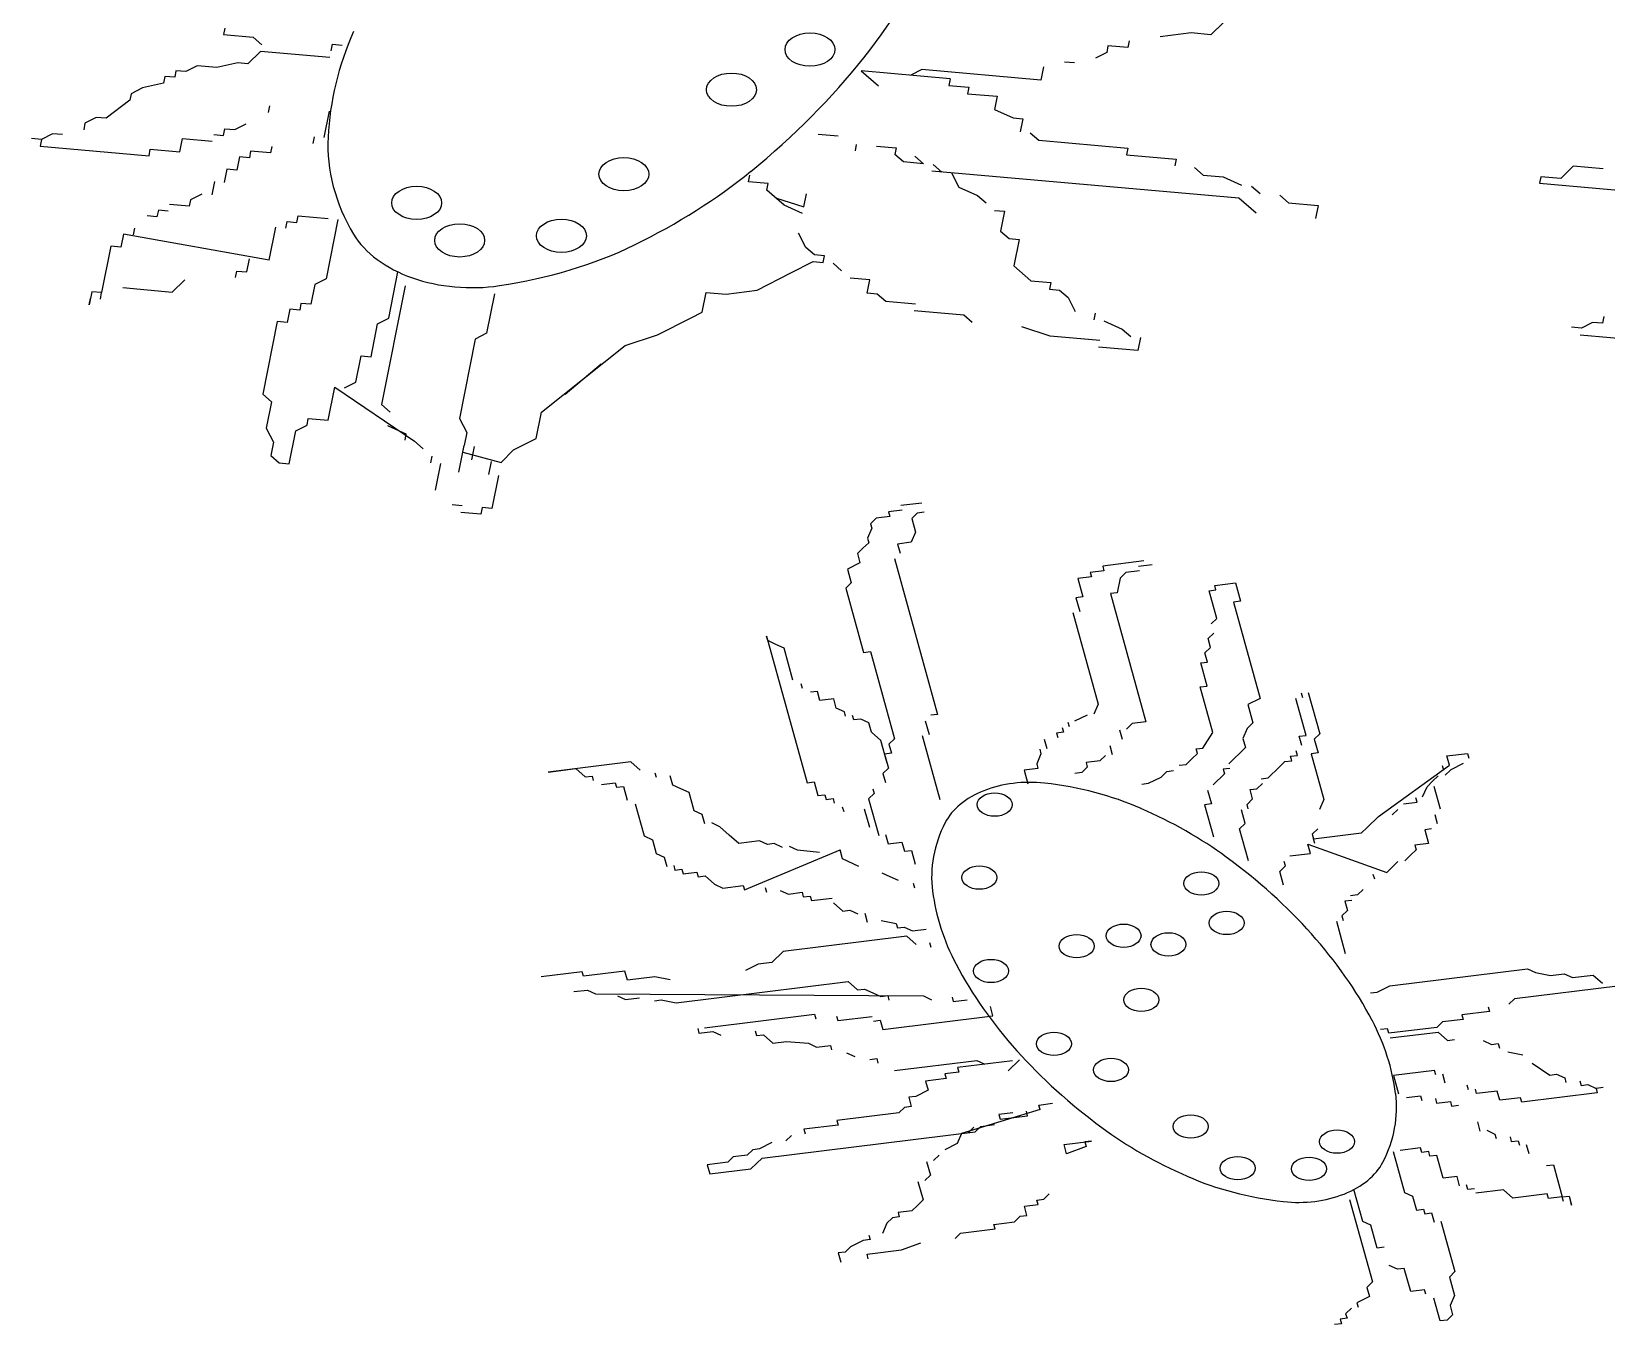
# Model space of a CAD drawing. Header units: inches. Extents: x 6.7 to 49.2, y 11 to 35.8.
# Drawn here: x 33.2844 to 33.3979, y 13.054 to 13.1472 of the extents above; entities that cross this region are included whole.
import ezdxf

# ---------------------------------------------------------------- set-up
doc = ezdxf.new("R2010")
doc.units = ezdxf.units.IN
doc.header["$MEASUREMENT"] = 0
doc.layers.add('02', color=2, linetype='Continuous')

msp = doc.modelspace()

# ---------------------------------------------------------------- linework, layer by layer
at = {"layer": '02'}
for p, q in [((33.29831, 13.14748), (33.29822, 13.14701)), ((33.3703, 13.14789), (33.36939, 13.147)), ((33.29822, 13.14701), (33.30036, 13.14682)), ((33.30036, 13.14682), (33.30098, 13.14628)), ((33.30597, 13.14584), (33.30607, 13.14631)), ((33.30607, 13.14631), (33.30678, 13.14625)), ((33.36197, 13.14621), (33.36188, 13.14573)), ((33.3634, 13.14608), (33.36197, 13.14621)), ((33.36349, 13.14656), (33.3634, 13.14608)), ((33.36797, 13.14713), (33.36573, 13.14684)), ((33.36939, 13.147), (33.36797, 13.14713)), ((33.30088, 13.1458), (33.29998, 13.14491)), ((33.30588, 13.14536), (33.30088, 13.1458)), ((33.35955, 13.14497), (33.35883, 13.14503)), ((33.36188, 13.14573), (33.36107, 13.14532)), ((33.29398, 13.14399), (33.29389, 13.14352)), ((33.2947, 13.14393), (33.29398, 13.14399)), ((33.29479, 13.1444), (33.2947, 13.14393)), ((33.29551, 13.14434), (33.29479, 13.1444)), ((33.29631, 13.14475), (33.29551, 13.14434)), ((33.29774, 13.14463), (33.29631, 13.14475)), ((33.29926, 13.14498), (33.29774, 13.14463)), ((33.29998, 13.14491), (33.29926, 13.14498)), ((33.34418, 13.14439), (33.34542, 13.14331)), ((33.3506, 13.14382), (33.34418, 13.14439)), ((33.34856, 13.14449), (33.34775, 13.14408)), ((33.35712, 13.14373), (33.34856, 13.14449)), ((33.35731, 13.14468), (33.35712, 13.14373)), ((33.29156, 13.14275), (33.29146, 13.14228)), ((33.29237, 13.14317), (33.29156, 13.14275)), ((33.29389, 13.14352), (33.29237, 13.14317)), ((33.3506, 13.14382), (33.35051, 13.14335)), ((33.35051, 13.14335), (33.35194, 13.14322)), ((33.35194, 13.14322), (33.35184, 13.14275)), ((33.29146, 13.14228), (33.28975, 13.14098)), ((33.30146, 13.14139), (33.30155, 13.14187)), ((33.35184, 13.14275), (33.35398, 13.14256)), ((33.35398, 13.14256), (33.35379, 13.14161)), ((33.28823, 13.14063), (33.28814, 13.14015)), ((33.28904, 13.14104), (33.28823, 13.14063)), ((33.28975, 13.14098), (33.28904, 13.14104)), ((33.29903, 13.14016), (33.29984, 13.14057)), ((33.30583, 13.14149), (33.30545, 13.13959)), ((33.35379, 13.14161), (33.35513, 13.141)), ((33.35513, 13.141), (33.35584, 13.14094)), ((33.35584, 13.14094), (33.35565, 13.13999)), ((33.28509, 13.13945), (33.28438, 13.13952)), ((33.28509, 13.13945), (33.285, 13.13898)), ((33.2859, 13.13986), (33.28509, 13.13945)), ((33.28661, 13.1398), (33.2859, 13.13986)), ((33.29508, 13.13857), (33.29527, 13.13952)), ((33.29527, 13.13952), (33.29741, 13.13933)), ((33.29751, 13.13981), (33.29822, 13.13974)), ((33.29822, 13.13974), (33.29832, 13.14022)), ((33.29832, 13.14022), (33.29903, 13.14016)), ((33.30474, 13.13965), (33.30465, 13.13917)), ((33.34252, 13.1397), (33.34109, 13.13982)), ((33.35636, 13.13993), (33.35698, 13.13939)), ((33.35698, 13.13939), (33.36341, 13.13882)), ((33.285, 13.13898), (33.29285, 13.13828)), ((33.29285, 13.13828), (33.29294, 13.13876)), ((33.29294, 13.13876), (33.29508, 13.13857)), ((33.30017, 13.1386), (33.30008, 13.13813)), ((33.3016, 13.13848), (33.30017, 13.1386)), ((33.3017, 13.13895), (33.3016, 13.13848)), ((33.34376, 13.13862), (33.34385, 13.1391)), ((33.34528, 13.13897), (33.34671, 13.13884)), ((33.34671, 13.13884), (33.34661, 13.13837)), ((33.34723, 13.13783), (33.34661, 13.13837)), ((33.34804, 13.13824), (33.34866, 13.1377)), ((33.36341, 13.13882), (33.36331, 13.13834)), ((33.36331, 13.13834), (33.36688, 13.13803)), ((33.29846, 13.1373), (33.29827, 13.13635)), ((33.29918, 13.13724), (33.29846, 13.1373)), ((33.29937, 13.13819), (33.29918, 13.13724)), ((33.30008, 13.13813), (33.29937, 13.13819)), ((33.34866, 13.1377), (33.34723, 13.13783)), ((33.3714, 13.13521), (33.34928, 13.13716)), ((33.34937, 13.13764), (33.34999, 13.1371)), ((33.36688, 13.13803), (33.36679, 13.13755)), ((33.36821, 13.13742), (33.36883, 13.13689)), ((33.39551, 13.13752), (33.39461, 13.13664)), ((33.39765, 13.13734), (33.39551, 13.13752)), ((33.29756, 13.13641), (33.29737, 13.13546)), ((33.33605, 13.1364), (33.33615, 13.13687)), ((33.33748, 13.13627), (33.33605, 13.1364)), ((33.33738, 13.13579), (33.33748, 13.13627)), ((33.3507, 13.13704), (33.35123, 13.13602)), ((33.35123, 13.13602), (33.35256, 13.13542)), ((33.36883, 13.13689), (33.37026, 13.13676)), ((33.37026, 13.13676), (33.37159, 13.13616)), ((33.37231, 13.13609), (33.37293, 13.13555)), ((33.39318, 13.13676), (33.39308, 13.13629)), ((33.39308, 13.13629), (33.40379, 13.13534)), ((33.39461, 13.13664), (33.39318, 13.13676)), ((33.29585, 13.13511), (33.29575, 13.13464)), ((33.29666, 13.13552), (33.29585, 13.13511)), ((33.33862, 13.13472), (33.33738, 13.13579)), ((33.338, 13.13525), (33.34005, 13.13459)), ((33.34005, 13.13459), (33.34024, 13.13554)), ((33.35256, 13.13542), (33.35318, 13.13488)), ((33.37264, 13.13413), (33.3714, 13.13521)), ((33.37435, 13.13543), (33.37497, 13.13489)), ((33.37497, 13.13489), (33.37711, 13.1347)), ((33.29342, 13.13387), (33.29271, 13.13394)), ((33.29352, 13.13435), (33.29342, 13.13387)), ((33.29423, 13.13429), (33.29352, 13.13435)), ((33.29575, 13.13464), (33.29433, 13.13476)), ((33.30351, 13.13346), (33.3036, 13.13394)), ((33.3036, 13.13394), (33.30575, 13.13375)), ((33.30646, 13.13369), (33.30561, 13.12941)), ((33.33995, 13.13411), (33.33862, 13.13472)), ((33.3538, 13.13434), (33.35451, 13.13428)), ((33.35451, 13.13428), (33.35423, 13.13285)), ((33.37711, 13.1347), (33.37692, 13.13375)), ((33.291, 13.13263), (33.29081, 13.13168)), ((33.30151, 13.13074), (33.291, 13.13263)), ((33.29181, 13.13305), (33.29171, 13.13257)), ((33.30151, 13.13074), (33.30199, 13.13312)), ((33.3027, 13.13305), (33.3028, 13.13353)), ((33.3028, 13.13353), (33.30351, 13.13346)), ((33.34019, 13.13167), (33.33967, 13.13269)), ((33.35423, 13.13285), (33.35485, 13.13231)), ((33.29009, 13.13175), (33.28943, 13.12842)), ((33.29081, 13.13168), (33.29009, 13.13175)), ((33.34081, 13.13113), (33.34019, 13.13167)), ((33.35485, 13.13231), (33.35556, 13.13225)), ((33.35556, 13.13225), (33.35518, 13.13035)), ((33.2999, 13.12991), (33.30009, 13.13086)), ((33.3391, 13.12983), (33.34072, 13.13066)), ((33.34072, 13.13066), (33.34143, 13.13059)), ((33.34153, 13.13107), (33.34081, 13.13113)), ((33.34143, 13.13059), (33.34153, 13.13107)), ((33.34277, 13.12999), (33.34215, 13.13053)), ((33.35518, 13.13035), (33.35642, 13.12927)), ((33.29452, 13.12845), (33.29542, 13.12934)), ((33.29909, 13.1295), (33.29918, 13.12997)), ((33.29918, 13.12997), (33.2999, 13.12991)), ((33.30561, 13.12941), (33.3048, 13.12899)), ((33.31013, 13.12658), (33.31079, 13.12992)), ((33.33668, 13.12859), (33.3391, 13.12983)), ((33.34481, 13.12933), (33.34338, 13.12945)), ((33.34462, 13.12837), (33.34481, 13.12933)), ((33.35642, 13.12927), (33.35785, 13.12914)), ((33.35785, 13.12914), (33.35775, 13.12867)), ((33.28872, 13.12848), (33.28853, 13.12753)), ((33.28853, 13.12753), (33.28862, 13.128)), ((33.28943, 13.12842), (33.28872, 13.12848)), ((33.28934, 13.12794), (33.28943, 13.12842)), ((33.29095, 13.12877), (33.29452, 13.12845)), ((33.3048, 13.12899), (33.30451, 13.12757)), ((33.31132, 13.1289), (33.30961, 13.12034)), ((33.31774, 13.12833), (33.31717, 13.12548)), ((33.33273, 13.12701), (33.33301, 13.12843)), ((33.33301, 13.12843), (33.33444, 13.12831)), ((33.33444, 13.12831), (33.33668, 13.12859)), ((33.34534, 13.12831), (33.34462, 13.12837)), ((33.34596, 13.12777), (33.34534, 13.12831)), ((33.35775, 13.12867), (33.35847, 13.1286)), ((33.35847, 13.1286), (33.35909, 13.12806)), ((33.35909, 13.12806), (33.35961, 13.12705)), ((33.30299, 13.12722), (33.3028, 13.12626)), ((33.30371, 13.12715), (33.30299, 13.12722)), ((33.3038, 13.12763), (33.30371, 13.12715)), ((33.30451, 13.12757), (33.3038, 13.12763)), ((33.33192, 13.12659), (33.33273, 13.12701)), ((33.3481, 13.12758), (33.34596, 13.12777)), ((33.35157, 13.12679), (33.348, 13.12711)), ((33.36104, 13.12692), (33.36094, 13.12645)), ((33.30209, 13.12633), (33.30105, 13.12109)), ((33.3028, 13.12626), (33.30209, 13.12633)), ((33.30885, 13.12379), (33.30932, 13.12617)), ((33.30932, 13.12617), (33.31013, 13.12658)), ((33.3295, 13.12536), (33.33192, 13.12659)), ((33.35219, 13.12625), (33.35157, 13.12679)), ((33.3578, 13.12527), (33.35576, 13.12594)), ((33.36166, 13.12638), (33.36299, 13.12578)), ((33.36299, 13.12578), (33.36361, 13.12524)), ((33.39609, 13.12585), (33.39538, 13.12592)), ((33.3969, 13.12626), (33.39609, 13.12585)), ((33.39761, 13.1262), (33.3969, 13.12626)), ((33.39771, 13.12668), (33.39761, 13.1262)), ((33.31636, 13.12506), (33.31523, 13.11935)), ((33.31717, 13.12548), (33.31636, 13.12506)), ((33.32113, 13.1198), (33.32716, 13.12459)), ((33.32716, 13.12459), (33.3295, 13.12536)), ((33.36137, 13.12496), (33.3578, 13.12527)), ((33.36432, 13.12518), (33.36413, 13.12423)), ((33.396, 13.12538), (33.40385, 13.12468)), ((33.30775, 13.12195), (33.30813, 13.12386)), ((33.30813, 13.12386), (33.30885, 13.12379)), ((33.36413, 13.12423), (33.36128, 13.12448)), ((33.32284, 13.1211), (33.32545, 13.12329)), ((33.30576, 13.11922), (33.30623, 13.1216)), ((33.30623, 13.1216), (33.31199, 13.1177)), ((33.30695, 13.12154), (33.30775, 13.12195)), ((33.30105, 13.12109), (33.30167, 13.12055)), ((33.30167, 13.12055), (33.30129, 13.11865)), ((33.30961, 13.12034), (33.31023, 13.1198)), ((33.30424, 13.11887), (33.30433, 13.11935)), ((33.30433, 13.11935), (33.30576, 13.11922)), ((33.31523, 13.11935), (33.31575, 13.11834)), ((33.32075, 13.1179), (33.32113, 13.1198)), ((33.30129, 13.11865), (33.30181, 13.11764)), ((33.30295, 13.11608), (33.30343, 13.11846)), ((33.30343, 13.11846), (33.30424, 13.11887)), ((33.31004, 13.11884), (33.31137, 13.11824)), ((33.31137, 13.11824), (33.31128, 13.11777)), ((33.31575, 13.11834), (33.31556, 13.11739)), ((33.31913, 13.11707), (33.32075, 13.1179)), ((33.30181, 13.11764), (33.30162, 13.11668)), ((33.30162, 13.11668), (33.30224, 13.11615)), ((33.31199, 13.1177), (33.31261, 13.11716)), ((33.31518, 13.11548), (33.31556, 13.11739)), ((33.31547, 13.11691), (33.31823, 13.11618)), ((33.31628, 13.11732), (33.31609, 13.11637)), ((33.31823, 13.11618), (33.31913, 13.11707)), ((33.30224, 13.11615), (33.30295, 13.11608)), ((33.31323, 13.11663), (33.31314, 13.11615)), ((33.31385, 13.11609), (33.31347, 13.11418)), ((33.31751, 13.11625), (33.31732, 13.1153)), ((33.31804, 13.11523), (33.31756, 13.11285)), ((33.34854, 13.11324), (33.34705, 13.11306)), ((33.31542, 13.11304), (33.31471, 13.11311)), ((33.31676, 13.11244), (33.31533, 13.11257)), ((33.31685, 13.11292), (33.31676, 13.11244)), ((33.31756, 13.11285), (33.31685, 13.11292)), ((33.34525, 13.11215), (33.34485, 13.11176)), ((33.34624, 13.11228), (33.34525, 13.11215)), ((33.34714, 13.11273), (33.34615, 13.11261)), ((33.34615, 13.11261), (33.34624, 13.11228)), ((33.34822, 13.11252), (33.34782, 13.11213)), ((33.34782, 13.11213), (33.3481, 13.11114)), ((33.34872, 13.11258), (33.34822, 13.11252)), ((33.34494, 13.11143), (33.34463, 13.11071)), ((33.34485, 13.11176), (33.34494, 13.11143)), ((33.3481, 13.11114), (33.34778, 13.11042)), ((33.34431, 13.10999), (33.34391, 13.1096)), ((33.34472, 13.11038), (33.34431, 13.10999)), ((33.34463, 13.11071), (33.34472, 13.11038)), ((33.34778, 13.11042), (33.34679, 13.11029)), ((33.34679, 13.11029), (33.34698, 13.10963)), ((33.34409, 13.10894), (33.34319, 13.10848)), ((33.34391, 13.1096), (33.34409, 13.10894)), ((33.34657, 13.10924), (33.34969, 13.09801)), ((33.36456, 13.10907), (33.36159, 13.1087)), ((33.36159, 13.1087), (33.36168, 13.10837)), ((33.36515, 13.1088), (33.36416, 13.10868)), ((33.34319, 13.10848), (33.34347, 13.10749)), ((33.36078, 13.10792), (33.35979, 13.1078)), ((33.35979, 13.1078), (33.36015, 13.10648)), ((33.36168, 13.10837), (33.36069, 13.10825)), ((33.36069, 13.10825), (33.36078, 13.10792)), ((33.36285, 13.10783), (33.36263, 13.10678)), ((33.36326, 13.10823), (33.36285, 13.10783)), ((33.36425, 13.10835), (33.36326, 13.10823)), ((33.34347, 13.10749), (33.34307, 13.1071)), ((33.34307, 13.1071), (33.34435, 13.10248)), ((33.36015, 13.10648), (33.35966, 13.10641)), ((33.36263, 13.10678), (33.36214, 13.10672)), ((33.36214, 13.10672), (33.3647, 13.09747)), ((33.36926, 13.10692), (33.36975, 13.10698)), ((33.36981, 13.10493), (33.36926, 13.10692)), ((33.36966, 13.10731), (33.37115, 13.10749)), ((33.36975, 13.10698), (33.36966, 13.10731)), ((33.37115, 13.10749), (33.37151, 13.10617)), ((33.35944, 13.10536), (33.36127, 13.09875)), ((33.35966, 13.10641), (33.35993, 13.10542)), ((33.37151, 13.10617), (33.37102, 13.10611)), ((33.37102, 13.10611), (33.37295, 13.09917)), ((33.3694, 13.10454), (33.36981, 13.10493)), ((33.33736, 13.10366), (33.34029, 13.09309)), ((33.33745, 13.10333), (33.33736, 13.10366)), ((33.33804, 13.10306), (33.33745, 13.10333)), ((33.33862, 13.10279), (33.33804, 13.10306)), ((33.36918, 13.10349), (33.36959, 13.10388)), ((33.36937, 13.10283), (33.36918, 13.10349)), ((33.33926, 13.10048), (33.33862, 13.10279)), ((33.34435, 13.10248), (33.34484, 13.10254)), ((33.34484, 13.10254), (33.34659, 13.09626)), ((33.36896, 13.10244), (33.36937, 13.10283)), ((33.36915, 13.10178), (33.36896, 13.10244)), ((33.36865, 13.10172), (33.36915, 13.10178)), ((33.36911, 13.10006), (33.36865, 13.10172)), ((33.33994, 13.09988), (33.33985, 13.10021)), ((33.34103, 13.09967), (33.34053, 13.09961)), ((33.34121, 13.09901), (33.34103, 13.09967)), ((33.36861, 13.1), (33.36911, 13.10006)), ((33.36953, 13.0967), (33.36861, 13.1)), ((33.3422, 13.09914), (33.34121, 13.09901)), ((33.34238, 13.09847), (33.3422, 13.09914)), ((33.34297, 13.09821), (33.34238, 13.09847)), ((33.36127, 13.09875), (33.36096, 13.09803)), ((33.37295, 13.09917), (33.37205, 13.09872)), ((33.37205, 13.09872), (33.37241, 13.0974)), ((33.37625, 13.0965), (33.37551, 13.09915)), ((33.37601, 13.09921), (33.37592, 13.09954)), ((33.37641, 13.0996), (33.37724, 13.09662)), ((33.34306, 13.09788), (33.34297, 13.09821)), ((33.34365, 13.09761), (33.34356, 13.09794)), ((33.34415, 13.09767), (33.34365, 13.09761)), ((33.34473, 13.0974), (33.34415, 13.09767)), ((33.34492, 13.09674), (33.34473, 13.0974)), ((33.34879, 13.09756), (33.34907, 13.09657)), ((33.34969, 13.09801), (33.34919, 13.09795)), ((33.35907, 13.09746), (33.35916, 13.09713)), ((33.36046, 13.09797), (33.35956, 13.09752)), ((33.36371, 13.09735), (33.36331, 13.09696)), ((33.3647, 13.09747), (33.36371, 13.09735)), ((33.37241, 13.0974), (33.37201, 13.097)), ((33.3456, 13.09614), (33.34492, 13.09674)), ((33.34659, 13.09626), (33.34618, 13.09587)), ((33.34857, 13.0965), (33.34985, 13.09188)), ((33.35736, 13.09622), (33.35755, 13.09556)), ((33.35876, 13.09674), (33.35826, 13.09667)), ((33.35826, 13.09667), (33.35835, 13.09634)), ((33.35867, 13.09707), (33.35876, 13.09674)), ((33.36281, 13.09689), (33.363, 13.09623)), ((33.36881, 13.09558), (33.36953, 13.0967)), ((33.37201, 13.097), (33.3717, 13.09628)), ((33.3717, 13.09628), (33.37188, 13.09562)), ((33.37575, 13.09644), (33.37625, 13.0965)), ((33.37594, 13.09578), (33.37575, 13.09644)), ((33.37724, 13.09662), (33.37684, 13.09623)), ((33.37684, 13.09623), (33.37711, 13.09524)), ((33.34605, 13.09449), (33.3456, 13.09614)), ((33.34637, 13.09521), (33.34587, 13.09515)), ((33.34587, 13.09515), (33.34615, 13.09415)), ((33.34618, 13.09587), (33.34637, 13.09521)), ((33.35714, 13.09517), (33.35683, 13.09445)), ((33.35705, 13.0955), (33.35714, 13.09517)), ((33.3621, 13.09578), (33.36228, 13.09512)), ((33.36801, 13.0948), (33.36841, 13.09519)), ((33.36832, 13.09552), (33.36881, 13.09558)), ((33.36841, 13.09519), (33.36832, 13.09552)), ((33.37148, 13.09523), (33.37107, 13.09484)), ((33.37188, 13.09562), (33.37148, 13.09523)), ((33.37562, 13.09506), (33.37553, 13.09539)), ((33.37711, 13.09524), (33.37662, 13.09518)), ((33.37662, 13.09518), (33.37753, 13.09188)), ((33.3864, 13.09502), (33.38789, 13.0952)), ((33.38789, 13.0952), (33.38798, 13.09487)), ((33.32757, 13.0946), (33.32162, 13.09386)), ((33.32162, 13.09386), (33.32361, 13.09411)), ((33.32361, 13.09411), (33.32429, 13.09351)), ((33.32825, 13.094), (33.32757, 13.0946)), ((33.34615, 13.09415), (33.34574, 13.09376)), ((33.35692, 13.09412), (33.35593, 13.094)), ((33.35593, 13.094), (33.3562, 13.093)), ((33.35683, 13.09445), (33.35692, 13.09412)), ((33.36048, 13.09422), (33.36008, 13.09382)), ((33.36138, 13.09467), (33.36039, 13.09455)), ((33.36039, 13.09455), (33.36048, 13.09422)), ((33.36178, 13.09506), (33.36138, 13.09467)), ((33.36621, 13.0939), (33.3667, 13.09396)), ((33.36711, 13.09435), (33.3676, 13.09441)), ((33.3676, 13.09441), (33.36801, 13.0948)), ((33.37076, 13.09412), (33.37026, 13.09406)), ((33.37026, 13.09406), (33.37036, 13.09372)), ((33.37107, 13.09484), (33.37067, 13.09445)), ((33.37351, 13.09343), (33.37432, 13.09421)), ((33.37432, 13.09421), (33.37472, 13.09461)), ((33.37472, 13.09461), (33.37522, 13.09467)), ((33.37513, 13.095), (33.37562, 13.09506)), ((33.37522, 13.09467), (33.37513, 13.095)), ((33.38146, 13.09065), (33.38658, 13.09436)), ((33.38618, 13.09397), (33.38609, 13.0943)), ((33.38667, 13.09403), (33.38627, 13.09364)), ((33.38658, 13.09436), (33.3864, 13.09502)), ((33.38757, 13.09448), (33.38667, 13.09403)), ((33.32429, 13.09351), (33.32478, 13.09357)), ((33.32478, 13.09357), (33.32487, 13.09324)), ((33.32546, 13.09297), (33.32645, 13.09309)), ((33.32645, 13.09309), (33.32654, 13.09276)), ((33.32654, 13.09276), (33.32704, 13.09282)), ((33.32704, 13.09282), (33.32731, 13.09183)), ((33.32943, 13.09346), (33.32933, 13.09379)), ((33.3306, 13.09292), (33.33042, 13.09358)), ((33.33119, 13.09265), (33.3306, 13.09292)), ((33.34029, 13.09309), (33.34079, 13.09315)), ((33.34079, 13.09315), (33.34106, 13.09216)), ((33.34574, 13.09376), (33.34593, 13.0931)), ((33.36008, 13.09382), (33.35958, 13.09376)), ((33.36441, 13.09299), (33.3649, 13.09305)), ((33.3649, 13.09305), (33.3658, 13.0935)), ((33.3658, 13.0935), (33.36621, 13.0939)), ((33.37036, 13.09372), (33.36955, 13.09294)), ((33.37271, 13.09265), (33.37311, 13.09304)), ((33.37302, 13.09337), (33.37351, 13.09343)), ((33.38497, 13.09279), (33.38537, 13.09319)), ((33.38537, 13.09319), (33.38577, 13.09358)), ((33.38546, 13.09285), (33.38592, 13.0912)), ((33.33177, 13.09238), (33.33119, 13.09265)), ((33.33214, 13.09106), (33.33177, 13.09238)), ((33.34106, 13.09216), (33.34156, 13.09222)), ((33.34156, 13.09222), (33.34165, 13.09189)), ((33.34165, 13.09189), (33.34215, 13.09195)), ((33.34215, 13.09195), (33.34224, 13.09162)), ((33.34512, 13.09232), (33.34471, 13.09193)), ((33.34471, 13.09193), (33.34545, 13.08928)), ((33.34503, 13.09265), (33.34512, 13.09232)), ((33.36914, 13.09255), (33.36942, 13.09156)), ((33.37199, 13.09153), (33.37239, 13.09193)), ((33.37221, 13.09259), (33.37271, 13.09265)), ((33.37239, 13.09193), (33.37221, 13.09259)), ((33.37753, 13.09188), (33.37722, 13.09115)), ((33.38326, 13.09156), (33.38425, 13.09168)), ((33.38425, 13.09168), (33.38416, 13.09201)), ((33.38465, 13.09207), (33.38497, 13.09279)), ((33.3279, 13.09156), (33.32854, 13.08925)), ((33.33273, 13.09079), (33.33214, 13.09106)), ((33.33291, 13.09013), (33.33273, 13.09079)), ((33.34282, 13.09135), (33.34292, 13.09102)), ((33.3444, 13.09121), (33.34477, 13.08988)), ((33.36942, 13.09156), (33.36892, 13.0915)), ((33.36892, 13.0915), (33.36957, 13.08919)), ((33.37186, 13.09015), (33.37159, 13.09114)), ((33.37208, 13.0912), (33.37199, 13.09153)), ((33.38065, 13.08987), (33.38146, 13.09065)), ((33.38245, 13.09077), (33.38286, 13.09117)), ((33.38552, 13.09081), (33.3857, 13.09015)), ((33.334, 13.08992), (33.33341, 13.09019)), ((33.33467, 13.08932), (33.334, 13.08992)), ((33.37146, 13.08976), (33.37186, 13.09015)), ((33.3721, 13.08745), (33.37146, 13.08976)), ((33.37709, 13.08977), (33.37669, 13.08938)), ((33.37678, 13.08905), (33.38025, 13.08948)), ((33.38025, 13.08948), (33.38065, 13.08987)), ((33.3853, 13.08976), (33.3848, 13.0897)), ((33.3848, 13.0897), (33.38508, 13.08871)), ((33.32854, 13.08925), (33.32913, 13.08898)), ((33.32913, 13.08898), (33.32941, 13.08799)), ((33.33535, 13.08872), (33.33467, 13.08932)), ((33.33684, 13.08891), (33.33535, 13.08872)), ((33.33577, 13.08536), (33.34266, 13.08826)), ((33.33743, 13.08864), (33.33684, 13.08891)), ((33.33792, 13.0887), (33.33743, 13.08864)), ((33.33851, 13.08843), (33.33792, 13.0887)), ((33.33959, 13.08822), (33.33901, 13.08849)), ((33.34284, 13.0876), (33.34266, 13.08826)), ((33.34594, 13.08935), (33.34613, 13.08869)), ((33.34613, 13.08869), (33.34712, 13.08881)), ((33.34712, 13.08881), (33.3473, 13.08815)), ((33.37656, 13.088), (33.37638, 13.08866)), ((33.37638, 13.08866), (33.38207, 13.08663)), ((33.37669, 13.08938), (33.37678, 13.08905)), ((33.37687, 13.08872), (33.37678, 13.08905)), ((33.38508, 13.08871), (33.38408, 13.08858)), ((33.38408, 13.08858), (33.38418, 13.08825)), ((33.32941, 13.08799), (33.32999, 13.08772)), ((33.32999, 13.08772), (33.33018, 13.08706)), ((33.34117, 13.08807), (33.33959, 13.08822)), ((33.34402, 13.08706), (33.34284, 13.0876)), ((33.3473, 13.08815), (33.3478, 13.08821)), ((33.3478, 13.08821), (33.34807, 13.08722)), ((33.37476, 13.08709), (33.37467, 13.08742)), ((33.37507, 13.08781), (33.37656, 13.088)), ((33.38287, 13.08741), (33.38207, 13.08663)), ((33.38377, 13.08786), (33.38337, 13.08747)), ((33.38418, 13.08825), (33.38377, 13.08786)), ((33.33067, 13.08712), (33.33076, 13.08679)), ((33.33076, 13.08679), (33.33126, 13.08685)), ((33.33126, 13.08685), (33.33135, 13.08652)), ((33.33135, 13.08652), (33.33234, 13.08664)), ((33.33234, 13.08664), (33.33243, 13.08631)), ((33.33243, 13.08631), (33.33293, 13.08637)), ((33.33293, 13.08637), (33.33361, 13.08577)), ((33.34627, 13.08631), (33.34569, 13.08658)), ((33.34686, 13.08604), (33.34627, 13.08631)), ((33.37436, 13.0867), (33.37476, 13.08709)), ((33.37463, 13.08571), (33.37436, 13.0867)), ((33.38107, 13.0865), (33.38117, 13.08617)), ((33.33361, 13.08577), (33.3342, 13.0855)), ((33.3342, 13.0855), (33.33568, 13.08569)), ((33.33568, 13.08569), (33.33577, 13.08536)), ((33.33726, 13.08554), (33.33735, 13.08521)), ((33.33834, 13.08533), (33.33893, 13.08506)), ((33.33893, 13.08506), (33.33992, 13.08519)), ((33.33992, 13.08519), (33.34001, 13.08486)), ((33.34001, 13.08486), (33.34051, 13.08492)), ((33.34051, 13.08492), (33.3406, 13.08459)), ((33.34804, 13.0855), (33.34794, 13.08583)), ((33.37995, 13.085), (33.37946, 13.08494)), ((33.38036, 13.08539), (33.37995, 13.085)), ((33.3406, 13.08459), (33.34209, 13.08477)), ((33.34218, 13.08444), (33.34286, 13.08384)), ((33.34286, 13.08384), (33.34336, 13.0839)), ((33.34336, 13.0839), (33.34394, 13.08363)), ((33.37924, 13.08389), (33.37883, 13.08349)), ((33.37955, 13.08461), (33.37905, 13.08455)), ((33.37905, 13.08455), (33.37924, 13.08389)), ((33.34444, 13.08369), (33.34462, 13.08303)), ((33.34561, 13.08315), (33.3467, 13.08295)), ((33.3467, 13.08295), (33.34679, 13.08262)), ((33.34679, 13.08262), (33.34728, 13.08268)), ((33.34728, 13.08268), (33.34787, 13.08241)), ((33.37843, 13.0831), (33.37907, 13.08079)), ((33.37883, 13.08349), (33.37893, 13.08316)), ((33.34747, 13.08202), (33.33855, 13.08092)), ((33.34815, 13.08142), (33.34747, 13.08202)), ((33.34787, 13.08241), (33.34886, 13.08253)), ((33.34923, 13.08121), (33.34914, 13.08154)), ((33.33855, 13.08092), (33.33774, 13.08013)), ((33.32408, 13.07947), (33.32111, 13.07911)), ((33.32417, 13.07914), (33.32408, 13.07947)), ((33.32715, 13.07951), (33.32417, 13.07914)), ((33.32733, 13.07885), (33.32715, 13.07951)), ((33.33675, 13.08001), (33.33585, 13.07956)), ((33.33774, 13.08013), (33.33675, 13.08001)), ((33.38228, 13.07845), (33.3922, 13.07968)), ((33.3922, 13.07968), (33.39278, 13.07941)), ((33.39278, 13.07941), (33.39387, 13.0792)), ((33.39387, 13.0792), (33.39486, 13.07932)), ((33.39486, 13.07932), (33.39544, 13.07905)), ((33.39544, 13.07905), (33.39693, 13.07923)), ((33.39693, 13.07923), (33.39761, 13.07864)), ((33.32346, 13.07803), (33.32445, 13.07815)), ((33.32445, 13.07815), (33.32504, 13.07788)), ((33.32931, 13.07909), (33.32733, 13.07885)), ((33.3304, 13.07889), (33.32931, 13.07909)), ((33.33085, 13.07723), (33.34324, 13.07876)), ((33.34324, 13.07876), (33.34392, 13.07816)), ((33.34392, 13.07816), (33.34442, 13.07822)), ((33.34442, 13.07822), (33.34501, 13.07795)), ((33.38138, 13.078), (33.38228, 13.07845)), ((33.39869, 13.07843), (33.39126, 13.07751)), ((33.32504, 13.07788), (33.34866, 13.07772)), ((33.32661, 13.07774), (33.3272, 13.07747)), ((33.3272, 13.07747), (33.32819, 13.07759)), ((33.32928, 13.07738), (33.32977, 13.07744)), ((33.32977, 13.07744), (33.33085, 13.07723)), ((33.34501, 13.07795), (33.34559, 13.07768)), ((33.34559, 13.07768), (33.34609, 13.07775)), ((33.34609, 13.07775), (33.34618, 13.07742)), ((33.34866, 13.07772), (33.34925, 13.07745)), ((33.35073, 13.07764), (33.35082, 13.07731)), ((33.35082, 13.07731), (33.35182, 13.07743)), ((33.35367, 13.07629), (33.35349, 13.07695)), ((33.38089, 13.07794), (33.38138, 13.078)), ((33.38937, 13.07694), (33.38946, 13.0766)), ((33.39126, 13.07751), (33.39086, 13.07712)), ((33.33289, 13.07543), (33.34082, 13.07641)), ((33.34082, 13.07641), (33.34091, 13.07608)), ((33.3424, 13.07627), (33.34249, 13.07594)), ((33.34249, 13.07594), (33.34497, 13.07624)), ((33.34506, 13.07591), (33.34556, 13.07597)), ((33.34556, 13.07597), (33.34574, 13.07531)), ((33.34574, 13.07531), (33.35367, 13.07629)), ((33.38608, 13.07585), (33.38568, 13.07545)), ((33.38757, 13.07603), (33.38608, 13.07585)), ((33.38946, 13.0766), (33.38748, 13.07636)), ((33.38748, 13.07636), (33.38757, 13.07603)), ((33.3324, 13.07537), (33.33249, 13.07504)), ((33.33249, 13.07504), (33.33348, 13.07516)), ((33.33348, 13.07516), (33.33407, 13.0749)), ((33.33654, 13.0752), (33.33664, 13.07487)), ((33.33664, 13.07487), (33.33713, 13.07493)), ((33.33713, 13.07493), (33.33781, 13.07433)), ((33.38212, 13.07536), (33.38162, 13.0753)), ((33.38221, 13.07503), (33.38212, 13.07536)), ((33.38568, 13.07545), (33.38221, 13.07503)), ((33.3823, 13.0747), (33.38577, 13.07512)), ((33.38577, 13.07512), (33.38645, 13.07452)), ((33.33781, 13.07433), (33.3388, 13.07445)), ((33.3388, 13.07445), (33.34038, 13.07431)), ((33.34038, 13.07431), (33.34097, 13.07404)), ((33.34097, 13.07404), (33.34196, 13.07416)), ((33.34196, 13.07416), (33.34205, 13.07383)), ((33.34313, 13.07362), (33.34372, 13.07335)), ((33.38645, 13.07452), (33.38695, 13.07459)), ((33.38902, 13.0745), (33.38961, 13.07423)), ((33.38961, 13.07423), (33.3901, 13.07429)), ((33.3901, 13.07429), (33.39019, 13.07396)), ((33.39078, 13.07369), (33.39186, 13.07348)), ((33.3448, 13.07315), (33.3453, 13.07321)), ((33.3453, 13.07321), (33.34539, 13.07288)), ((33.34657, 13.07234), (33.35251, 13.07307)), ((33.35508, 13.07305), (33.35112, 13.07256)), ((33.35112, 13.07256), (33.35121, 13.07223)), ((33.35251, 13.07307), (33.3531, 13.0728)), ((33.35558, 13.07311), (33.35477, 13.07232)), ((33.39254, 13.07288), (33.39381, 13.07202)), ((33.35031, 13.07177), (33.34882, 13.07159)), ((33.34882, 13.07159), (33.34901, 13.07093)), ((33.35121, 13.07223), (33.35022, 13.0721)), ((33.35022, 13.0721), (33.35031, 13.07177)), ((33.38551, 13.07236), (33.38254, 13.07199)), ((33.38254, 13.07199), (33.38291, 13.07067)), ((33.38561, 13.07203), (33.38551, 13.07236)), ((33.38628, 13.07143), (33.3861, 13.07209)), ((33.38795, 13.07095), (33.38786, 13.07128)), ((33.39381, 13.07202), (33.39431, 13.07208)), ((33.39431, 13.07208), (33.39489, 13.07181)), ((33.39489, 13.07181), (33.39498, 13.07148)), ((33.39598, 13.0716), (33.39607, 13.07127)), ((33.39607, 13.07127), (33.39656, 13.07133)), ((33.39656, 13.07133), (33.39715, 13.07106)), ((33.34811, 13.07048), (33.34761, 13.07042)), ((33.34761, 13.07042), (33.34779, 13.06976)), ((33.34901, 13.07093), (33.34811, 13.07048)), ((33.38349, 13.0704), (33.38449, 13.07052)), ((33.38449, 13.07052), (33.38458, 13.07019)), ((33.38557, 13.07032), (33.38566, 13.06999)), ((33.38566, 13.06999), (33.38665, 13.07011)), ((33.38665, 13.07011), (33.38674, 13.06978)), ((33.38854, 13.07068), (33.38845, 13.07101)), ((33.39003, 13.07087), (33.38854, 13.07068)), ((33.39021, 13.0702), (33.39003, 13.07087)), ((33.3917, 13.07039), (33.39021, 13.0702)), ((33.39179, 13.07006), (33.3917, 13.07039)), ((33.39724, 13.07073), (33.39179, 13.07006)), ((33.39765, 13.07112), (33.39715, 13.07106)), ((33.39715, 13.07106), (33.39724, 13.07073)), ((33.3469, 13.0693), (33.34243, 13.06875)), ((33.3473, 13.06969), (33.3469, 13.0693)), ((33.34779, 13.06976), (33.3473, 13.06969)), ((33.35708, 13.06953), (33.35141, 13.06781)), ((33.3551, 13.06929), (33.35411, 13.06917)), ((33.35411, 13.06917), (33.3542, 13.06884)), ((33.3542, 13.06884), (33.35618, 13.06908)), ((33.35618, 13.06908), (33.35609, 13.06941)), ((33.35699, 13.06986), (33.35798, 13.06999)), ((33.35708, 13.06953), (33.35699, 13.06986)), ((33.38674, 13.06978), (33.38724, 13.06984)), ((33.33704, 13.06604), (33.3524, 13.06793)), ((33.34253, 13.06842), (33.34005, 13.06812)), ((33.34005, 13.06812), (33.34014, 13.06779)), ((33.34243, 13.06875), (33.34253, 13.06842)), ((33.35231, 13.06826), (33.35191, 13.06787)), ((33.3524, 13.06793), (33.35281, 13.06832)), ((33.35281, 13.06832), (33.3538, 13.06845)), ((33.3886, 13.06864), (33.38878, 13.06798)), ((33.38928, 13.06804), (33.38986, 13.06777)), ((33.33685, 13.0667), (33.33636, 13.06664)), ((33.33775, 13.06715), (33.33685, 13.0667)), ((33.33915, 13.06766), (33.33875, 13.06727)), ((33.3511, 13.06709), (33.3502, 13.06663)), ((33.35141, 13.06781), (33.3511, 13.06709)), ((33.35881, 13.06701), (33.36079, 13.06726)), ((33.35899, 13.06635), (33.35881, 13.06701)), ((33.36039, 13.06687), (33.35899, 13.06635)), ((33.36079, 13.06726), (33.36029, 13.0672)), ((33.36029, 13.0672), (33.36039, 13.06687)), ((33.3845, 13.06677), (33.38302, 13.06658)), ((33.38459, 13.06644), (33.3845, 13.06677)), ((33.38986, 13.06777), (33.38995, 13.06744)), ((33.39095, 13.06756), (33.39104, 13.06723)), ((33.39104, 13.06723), (33.39153, 13.06729)), ((33.39153, 13.06729), (33.39162, 13.06696)), ((33.39212, 13.06702), (33.3923, 13.06636)), ((33.33456, 13.06573), (33.33307, 13.06555)), ((33.33496, 13.06612), (33.33456, 13.06573)), ((33.33596, 13.06624), (33.33496, 13.06612)), ((33.33636, 13.06664), (33.33596, 13.06624)), ((33.33623, 13.06525), (33.33704, 13.06604)), ((33.3489, 13.06579), (33.34917, 13.0648)), ((33.34979, 13.06624), (33.34939, 13.06585)), ((33.38252, 13.06652), (33.38335, 13.06355)), ((33.38509, 13.0665), (33.38459, 13.06644)), ((33.38518, 13.06617), (33.38509, 13.0665)), ((33.38568, 13.06623), (33.38518, 13.06617)), ((33.38614, 13.06458), (33.38568, 13.06623)), ((33.39357, 13.06549), (33.39407, 13.06555)), ((33.39407, 13.06555), (33.39471, 13.06324)), ((33.33307, 13.06555), (33.33326, 13.06489)), ((33.33326, 13.06489), (33.33623, 13.06525)), ((33.34917, 13.0648), (33.34877, 13.06441)), ((33.38713, 13.0647), (33.38614, 13.06458)), ((33.38731, 13.06404), (33.38713, 13.0647)), ((33.34827, 13.06435), (33.34864, 13.06303)), ((33.35734, 13.06307), (33.35774, 13.06347)), ((33.38034, 13.06147), (33.37969, 13.06378)), ((33.38335, 13.06355), (33.38393, 13.06328)), ((33.3879, 13.06377), (33.38781, 13.0641)), ((33.38839, 13.06383), (33.3879, 13.06377)), ((33.39047, 13.06374), (33.38849, 13.0635)), ((33.39115, 13.06314), (33.39047, 13.06374)), ((33.39362, 13.06345), (33.39115, 13.06314)), ((33.39372, 13.06312), (33.39362, 13.06345)), ((33.39471, 13.06324), (33.3952, 13.0633)), ((33.3952, 13.0633), (33.39539, 13.06264)), ((33.34783, 13.06224), (33.34684, 13.06212)), ((33.34823, 13.06263), (33.34783, 13.06224)), ((33.34864, 13.06303), (33.34823, 13.06263)), ((33.35594, 13.06256), (33.35693, 13.06268)), ((33.35613, 13.0619), (33.35594, 13.06256)), ((33.35684, 13.06301), (33.35734, 13.06307)), ((33.35693, 13.06268), (33.35684, 13.06301)), ((33.37938, 13.06306), (33.38103, 13.05711)), ((33.38393, 13.06328), (33.38421, 13.06229)), ((33.38421, 13.06229), (33.3847, 13.06235)), ((33.3847, 13.06235), (33.3848, 13.06202)), ((33.39471, 13.06324), (33.39372, 13.06312)), ((33.3948, 13.06291), (33.39471, 13.06324)), ((33.39539, 13.06264), (33.3953, 13.06297)), ((33.34603, 13.06134), (33.34572, 13.06061)), ((33.34643, 13.06173), (33.34603, 13.06134)), ((33.34693, 13.06179), (33.34643, 13.06173)), ((33.34684, 13.06212), (33.34693, 13.06179)), ((33.35374, 13.06126), (33.35523, 13.06145)), ((33.35383, 13.06093), (33.35374, 13.06126)), ((33.35523, 13.06145), (33.35563, 13.06184)), ((33.35563, 13.06184), (33.35613, 13.0619)), ((33.38092, 13.0612), (33.38034, 13.06147)), ((33.38138, 13.05955), (33.38092, 13.0612)), ((33.3848, 13.06202), (33.38529, 13.06208)), ((33.38529, 13.06208), (33.38548, 13.06142)), ((33.38597, 13.06148), (33.38698, 13.05785)), ((33.34432, 13.0601), (33.34342, 13.05965)), ((33.34482, 13.06016), (33.34432, 13.0601)), ((33.34473, 13.06049), (33.34482, 13.06016)), ((33.34708, 13.05942), (33.34847, 13.05993)), ((33.35095, 13.06024), (33.35135, 13.06063)), ((33.35135, 13.06063), (33.35383, 13.06093)), ((33.34302, 13.05926), (33.34252, 13.0592)), ((33.34252, 13.0592), (33.34271, 13.05854)), ((33.34342, 13.05965), (33.34302, 13.05926)), ((33.3446, 13.05911), (33.34708, 13.05942)), ((33.34469, 13.05878), (33.3446, 13.05911)), ((33.38188, 13.05961), (33.38138, 13.05955)), ((33.38283, 13.05802), (33.38224, 13.05829)), ((33.38333, 13.05808), (33.38283, 13.05802)), ((33.38379, 13.05643), (33.38333, 13.05808)), ((33.38698, 13.05785), (33.38658, 13.05745)), ((33.38103, 13.05711), (33.38063, 13.05672)), ((33.38063, 13.05672), (33.38081, 13.05606)), ((33.38478, 13.05655), (33.38379, 13.05643)), ((33.38487, 13.05622), (33.38478, 13.05655)), ((33.38658, 13.05745), (33.38694, 13.05613)), ((33.38081, 13.05606), (33.37991, 13.05561)), ((33.37991, 13.05561), (33.38, 13.05528)), ((33.38591, 13.0543), (33.38546, 13.05595)), ((33.38694, 13.05613), (33.38663, 13.05541)), ((33.38663, 13.05541), (33.38681, 13.05475)), ((33.3792, 13.05449), (33.3787, 13.05443)), ((33.3787, 13.05443), (33.37879, 13.0541)), ((33.37951, 13.05522), (33.3791, 13.05482)), ((33.3791, 13.05482), (33.3792, 13.05449)), ((33.38641, 13.05436), (33.38591, 13.0543)), ((33.38681, 13.05475), (33.38641, 13.05436)), ((33.37879, 13.0541), (33.3783, 13.05404))]:
    msp.add_line(p, q, dxfattribs=at)
for centre, major_axis, start_param, end_param in [((33.27878, 13.16844), (-0.07418, 0), 2.65565, 2.854772), ((33.35133, 13.13863), (0.0456, 0), 2.854772, 3.108988), ((33.27878, 13.16844), (0.07418, 0), -0.685065, -0.485943), ((33.33176, 13.13906), (-0.02602, 0), -0.032605, 0.380227), ((33.30091, 13.15639), (0.0456, 0), -0.939281, -0.685065), ((33.31612, 13.13489), (0.00918, 0), 3.521819, 4.226446), ((33.31247, 13.14585), (0.02602, 0), -1.352112, -0.939281), ((33.31612, 13.13489), (0.00918, 0), 4.226446, 4.931073), ((33.35632, 13.08883), (0.00643, 0), 1.403165, 2.107792), ((33.35436, 13.08108), (-0.01822, 0), 4.131927, 4.544758), ((33.35632, 13.08883), (0.00643, 0), 2.107792, 2.812419), ((33.34684, 13.07344), (0.03192, 0), 0.736118, 0.990334), ((33.36748, 13.08629), (-0.01822, 0), -0.329174, 0.083657), ((33.33202, 13.06449), (-0.05192, 0), 3.678588, 3.87771), ((33.38114, 13.08706), (-0.03192, 0), 0.083657, 0.337874), ((33.33202, 13.06449), (-0.05192, 0), 3.479466, 3.678588), ((33.40001, 13.09148), (-0.05192, 0), 0.337874, 0.536996), ((33.35089, 13.06891), (-0.03192, 0), 3.22525, 3.479466), ((33.40001, 13.09148), (-0.05192, 0), 0.536996, 0.736118), ((33.36455, 13.06967), (0.01822, 0), -0.329174, 0.083657), ((33.38519, 13.08252), (0.03192, 0), 3.87771, 4.131927), ((33.3757, 13.06713), (0.00643, 0), -1.033801, -0.329174), ((33.37767, 13.07488), (-0.01822, 0), 0.990334, 1.403165), ((33.3757, 13.06713), (-0.00643, 0), 1.403165, 2.107792)]:
    msp.add_ellipse(centre, major_axis=major_axis, ratio=0.666667, start_param=start_param, end_param=end_param, dxfattribs=at)
for centre, major_axis in [((33.34049, 13.14593), (0.0018, 0)), ((33.33483, 13.14304), (-0.0018, 0)), ((33.32708, 13.13695), (-0.0018, 0)), ((33.31214, 13.13488), (-0.0018, 0)), ((33.32257, 13.13251), (-0.0018, 0)), ((33.31524, 13.13218), (0.0018, 0)), ((33.3538, 13.09151), (-0.00126, 0)), ((33.3527, 13.08625), (-0.00126, 0)), ((33.3687, 13.08583), (-0.00126, 0)), ((33.37052, 13.08298), (0.00126, 0)), ((33.36309, 13.08206), (0.00126, 0)), ((33.35971, 13.08131), (-0.00126, 0)), ((33.36633, 13.08144), (0.00126, 0)), ((33.35354, 13.07952), (-0.00126, 0)), ((33.36437, 13.07744), (-0.00126, 0)), ((33.35807, 13.07427), (-0.00126, 0)), ((33.36218, 13.07239), (-0.00126, 0)), ((33.36793, 13.06831), (0.00126, 0)), ((33.37848, 13.06722), (0.00126, 0)), ((33.37132, 13.06531), (-0.00126, 0)), ((33.37646, 13.06526), (0.00126, 0))]:
    msp.add_ellipse(centre, major_axis=major_axis, ratio=0.666667, dxfattribs=at)

doc.saveas('drawing.dxf')
